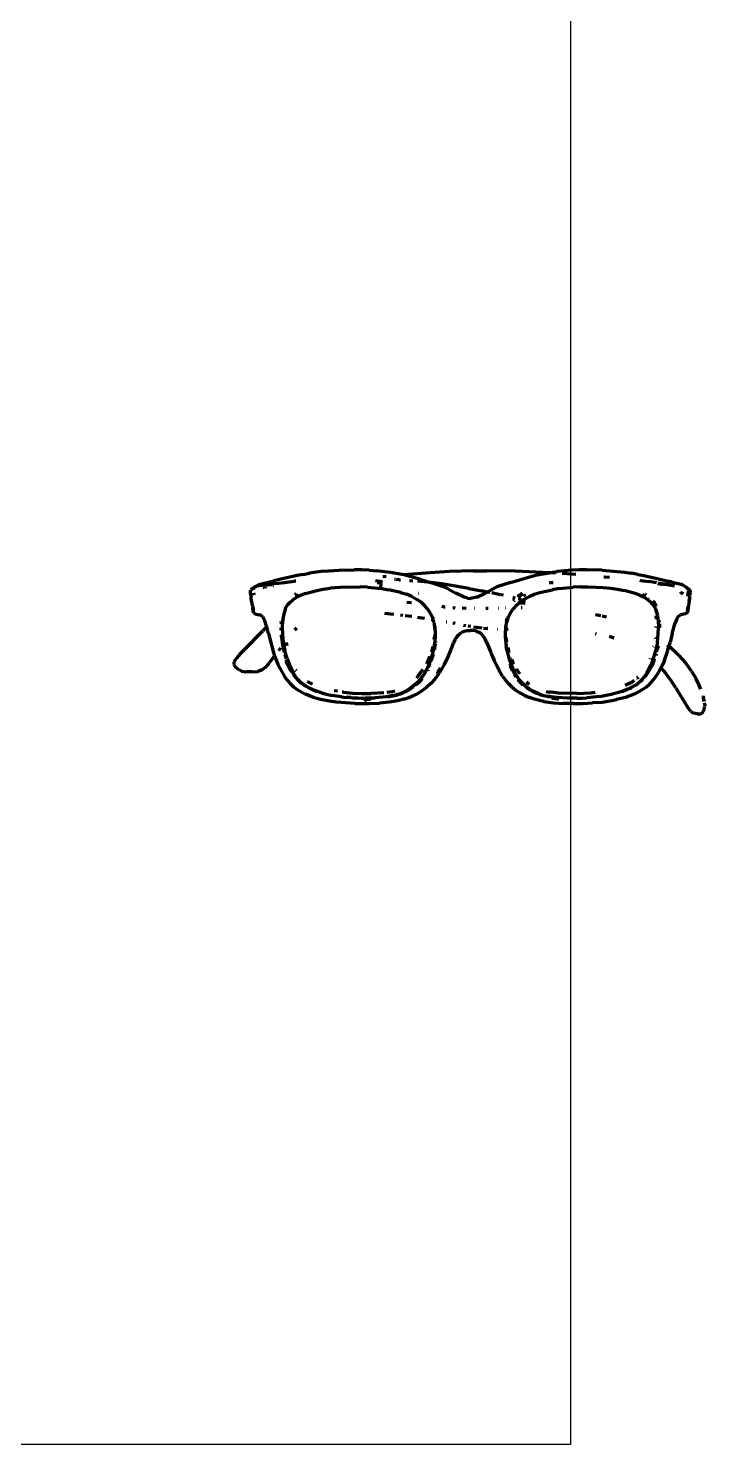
# Model space of a CAD drawing. Header units: millimetres. Extents: x 4307 to 31003, y 2809 to 20009.
# Drawn here: x 15757.9 to 15958.2, y 8520 to 8939.7 of the extents above; entities that cross this region are included whole.
import ezdxf

# ---------------------------------------------------------------- set-up
doc = ezdxf.new("R2010")
doc.units = ezdxf.units.MM
doc.layers.add('ProfileEdges', color=7, linetype='Continuous')

msp = doc.modelspace()

# ---------------------------------------------------------------- linework, layer by layer
msp.add_line((15853.59, 8741.74), (15854.75, 8741.62))
msp.add_lwpolyline([(13395.19, 9764.66), (15918.46, 9764.66), (15918.46, 8520), (13395.19, 8520)], close=True)
at = {"layer": 'ProfileEdges', "lineweight": 211}
for p, q in [((15833.56, 8776.69), (15830.64, 8776.01)), ((15837.52, 8777.56), (15833.56, 8776.69)), ((15839.31, 8777.88), (15837.52, 8777.56)), ((15839.31, 8777.88), (15841.16, 8778.23)), ((15845.34, 8778.8), (15841.16, 8778.23)), ((15845.34, 8778.8), (15849.86, 8779.16)), ((15849.86, 8779.16), (15854.42, 8779.28)), ((15856.66, 8779.25), (15854.42, 8779.28)), ((15858.85, 8779.15), (15856.66, 8779.25)), ((15858.85, 8779.15), (15861.02, 8778.95)), ((15865.21, 8778.43), (15861.02, 8778.95)), ((15863.87, 8777.23), (15862.89, 8777.14)), ((15869.12, 8777.72), (15865.21, 8778.43)), ((15866.66, 8776.34), (15866.37, 8776.35)), ((15867.73, 8776.3), (15866.99, 8776.33)), ((15867.73, 8776.3), (15868.15, 8776.27)), ((15876.97, 8778.38), (15869.12, 8777.72)), ((15870.93, 8777.28), (15869.12, 8777.72)), ((15874.21, 8776.34), (15870.93, 8777.28)), ((15874.21, 8776.34), (15877.01, 8775.53)), ((15882.64, 8778.75), (15876.97, 8778.38)), ((15889.79, 8778.91), (15882.64, 8778.75)), ((15889.79, 8778.91), (15893.76, 8778.93)), ((15902.08, 8778.83), (15893.76, 8778.93)), ((15900.72, 8775.53), (15906.8, 8777.25)), ((15906.26, 8778.68), (15902.08, 8778.83)), ((15912.18, 8778.37), (15906.26, 8778.68)), ((15906.8, 8777.25), (15908.6, 8777.72)), ((15908.6, 8777.72), (15912.18, 8778.37)), ((15912.18, 8778.37), (15912.52, 8778.43)), ((15914.03, 8778.27), (15912.18, 8778.37)), ((15912.52, 8778.43), (15914.59, 8778.76)), ((15916.72, 8778.96), (15914.59, 8778.76)), ((15920.12, 8777.83), (15916.02, 8778.13)), ((15918.87, 8779.15), (15916.72, 8778.96)), ((15921.07, 8779.25), (15918.87, 8779.15)), ((15923.31, 8779.28), (15921.07, 8779.25)), ((15927.86, 8779.16), (15923.31, 8779.28)), ((15927.86, 8779.16), (15930.13, 8778.98)), ((15928.34, 8777.19), (15928.57, 8777.17)), ((15928.57, 8777.17), (15930.07, 8777.02)), ((15930.13, 8778.98), (15934.51, 8778.51)), ((15934.51, 8778.51), (15936.57, 8778.23)), ((15938.42, 8777.88), (15936.57, 8778.23)), ((15938.42, 8777.88), (15940.21, 8777.56)), ((15940.21, 8777.56), (15944.17, 8776.69)), ((15944.17, 8776.69), (15947.09, 8776.01)), ((15823.68, 8772.77), (15823.77, 8773.19)), ((15823.76, 8771.99), (15823.68, 8772.77)), ((15823.76, 8771.99), (15823.83, 8771.58)), ((15824.32, 8773.71), (15823.77, 8773.19)), ((15824.79, 8773.99), (15824.32, 8773.71)), ((15824.62, 8773.41), (15824.63, 8773.27)), ((15824.83, 8771.69), (15824.7, 8772.42)), ((15824.79, 8773.99), (15824.72, 8773.82)), ((15825.36, 8774.34), (15824.79, 8773.99)), ((15824.84, 8774.11), (15824.79, 8773.99)), ((15825.36, 8774.34), (15824.84, 8774.11)), ((15825.45, 8774.38), (15825.36, 8774.34)), ((15826.28, 8774.9), (15825.45, 8774.38)), ((15826.97, 8774.61), (15825.45, 8774.38)), ((15826.28, 8774.9), (15826.56, 8775.02)), ((15826.56, 8775.02), (15830.64, 8776.01)), ((15828.48, 8774.82), (15826.97, 8774.61)), ((15827.2, 8774.43), (15826.97, 8774.61)), ((15827.47, 8774.22), (15827.9, 8773.89)), ((15828.26, 8774.13), (15828.11, 8773.93)), ((15828.57, 8774.02), (15828.43, 8774.13)), ((15828.48, 8774.82), (15828.85, 8774.87)), ((15828.85, 8774.87), (15828.9, 8774.88)), ((15829.25, 8775.56), (15828.87, 8775.32)), ((15828.87, 8775.32), (15829.45, 8775.45)), ((15828.9, 8774.88), (15829.21, 8775.11)), ((15828.9, 8774.88), (15829.24, 8774.93)), ((15829.21, 8775.11), (15829.57, 8775.35)), ((15831.25, 8775.2), (15829.24, 8774.93)), ((15830.13, 8775.17), (15829.24, 8774.93)), ((15829.24, 8774.93), (15830.17, 8774.84)), ((15829.5, 8775.68), (15829.41, 8775.66)), ((15829.45, 8775.45), (15830.05, 8775.58)), ((15829.57, 8775.35), (15830.77, 8775.64)), ((15830.05, 8775.58), (15830.56, 8775.69)), ((15830.45, 8775.41), (15830.13, 8775.17)), ((15830.17, 8774.84), (15830.35, 8774.68)), ((15830.77, 8775.64), (15830.45, 8775.41)), ((15830.54, 8774.52), (15830.61, 8774.46)), ((15831.25, 8775.2), (15833.75, 8775.52)), ((15833.75, 8775.52), (15834.4, 8775.6)), ((15834.45, 8775.6), (15836.66, 8775.86)), ((15837.13, 8775.91), (15836.66, 8775.86)), ((15837.21, 8772.15), (15836.78, 8771.84)), ((15840.05, 8772.23), (15838.7, 8771.73)), ((15840.05, 8772.23), (15843.35, 8773.12)), ((15843.35, 8773.12), (15845.28, 8773.48)), ((15845.28, 8773.48), (15847.34, 8773.77)), ((15851.73, 8774.12), (15847.34, 8773.77)), ((15851.73, 8774.12), (15856.2, 8774.16)), ((15858.4, 8774.07), (15856.2, 8774.16)), ((15858.4, 8774.07), (15862.62, 8773.67)), ((15862.64, 8775.73), (15860.72, 8775.98)), ((15862.74, 8775.28), (15861.19, 8775.42)), ((15861.87, 8774.62), (15862.68, 8774.51)), ((15862.62, 8773.67), (15864.6, 8773.36)), ((15862.78, 8775.71), (15862.64, 8775.73)), ((15868.27, 8772.52), (15864.6, 8773.36)), ((15868.27, 8772.52), (15869.97, 8772.03)), ((15871.47, 8771.34), (15869.97, 8772.03)), ((15870.8, 8776.09), (15871.76, 8776.02)), ((15876.13, 8775.6), (15873.19, 8775.89)), ((15873.46, 8772.34), (15873.53, 8772.29)), ((15877.01, 8775.53), (15876.13, 8775.6)), ((15877.01, 8775.53), (15877.21, 8775.46)), ((15880.32, 8775.06), (15877.21, 8775.46)), ((15877.21, 8775.46), (15881.05, 8774.18)), ((15884.44, 8774.42), (15880.32, 8775.06)), ((15881.05, 8774.18), (15882.06, 8773.71)), ((15882.06, 8773.71), (15884.53, 8772.3)), ((15888.4, 8773.72), (15884.44, 8774.42)), ((15886.97, 8771.14), (15884.53, 8772.3)), ((15888.4, 8773.72), (15892.13, 8773.01)), ((15890.76, 8771.14), (15893.19, 8772.3)), ((15893.84, 8772.66), (15892.13, 8773.01)), ((15893.84, 8772.66), (15893.19, 8772.3)), ((15893.91, 8772.65), (15893.84, 8772.66)), ((15895.61, 8773.66), (15893.91, 8772.65)), ((15894.68, 8772.49), (15893.91, 8772.65)), ((15897.69, 8771.88), (15895.21, 8772.38)), ((15896.68, 8774.18), (15895.61, 8773.66)), ((15900.72, 8775.53), (15896.68, 8774.18)), ((15903.25, 8771.67), (15904.25, 8772.41)), ((15904.34, 8772.09), (15904.48, 8772.2)), ((15906.25, 8771.34), (15907.76, 8772.03)), ((15907.76, 8772.03), (15909.46, 8772.52)), ((15909.46, 8772.52), (15913.13, 8773.36)), ((15912.96, 8775.46), (15912.17, 8775.31)), ((15912.96, 8775.46), (15913.35, 8775.52)), ((15915.11, 8773.67), (15913.13, 8773.36)), ((15915.11, 8773.67), (15919.33, 8774.07)), ((15921.53, 8774.16), (15919.33, 8774.07)), ((15921.53, 8774.16), (15923.76, 8774.18)), ((15923.76, 8774.18), (15928.22, 8773.98)), ((15928.22, 8773.98), (15930.42, 8773.84)), ((15930.42, 8773.84), (15932.45, 8773.48)), ((15932.45, 8773.48), (15934.38, 8773.12)), ((15937.68, 8772.23), (15934.38, 8773.12)), ((15939.03, 8771.73), (15937.68, 8772.23)), ((15939.08, 8776.13), (15939.21, 8776.12)), ((15939.21, 8776.12), (15941.7, 8775.78)), ((15940.52, 8772.15), (15940.95, 8771.84)), ((15943.95, 8775.42), (15941.7, 8775.78)), ((15945.66, 8774.79), (15944.38, 8775.18)), ((15944.38, 8775.18), (15945.03, 8775.12)), ((15947.04, 8774.92), (15944.57, 8775.32)), ((15945.78, 8775.04), (15947.04, 8774.92)), ((15947.04, 8774.92), (15948.31, 8774.71)), ((15947.09, 8776.01), (15951.17, 8775.02)), ((15947.19, 8775.69), (15947.68, 8775.58)), ((15947.72, 8775.79), (15947.54, 8775.78)), ((15947.68, 8775.58), (15947.87, 8775.54)), ((15948.32, 8775.66), (15947.72, 8775.79)), ((15948.31, 8774.71), (15949.29, 8774.54)), ((15948.48, 8775.56), (15948.32, 8775.66)), ((15951.09, 8772.48), (15951.31, 8772.43)), ((15951.17, 8775.02), (15951.45, 8774.9)), ((15951.22, 8772.54), (15951.31, 8772.5)), ((15951.3, 8772.36), (15951.31, 8772.43)), ((15951.31, 8772.5), (15951.32, 8772.59)), ((15951.31, 8772.5), (15951.53, 8772.43)), ((15951.31, 8772.43), (15951.31, 8772.5)), ((15951.31, 8772.43), (15951.53, 8772.43)), ((15953.41, 8773.71), (15951.45, 8774.9)), ((15951.53, 8772.43), (15951.57, 8772.37)), ((15951.57, 8772.37), (15951.73, 8772.34)), ((15951.57, 8772.37), (15951.74, 8772.15)), ((15952.7, 8773.96), (15952.67, 8773.96)), ((15953.29, 8773.67), (15952.7, 8773.96)), ((15953.25, 8771.47), (15953.46, 8773.06)), ((15953.35, 8773.48), (15953.29, 8773.67)), ((15953.42, 8773.25), (15953.36, 8773.45)), ((15953.41, 8773.71), (15953.96, 8773.19)), ((15953.9, 8771.6), (15954.03, 8772.5)), ((15954, 8772.93), (15953.96, 8773.19)), ((15954, 8772.93), (15954.03, 8772.5)), ((15823.83, 8771.58), (15823.82, 8771.55)), ((15823.82, 8771.55), (15823.82, 8771.5)), ((15823.82, 8771.5), (15823.89, 8771.18)), ((15823.93, 8770.94), (15823.89, 8771.18)), ((15823.91, 8770.89), (15823.93, 8770.94)), ((15824.04, 8770.15), (15823.91, 8770.89)), ((15824.03, 8770.1), (15824.04, 8770.15)), ((15824.16, 8769.32), (15824.03, 8770.1)), ((15824.27, 8768.51), (15824.16, 8769.32)), ((15824.26, 8768.46), (15824.27, 8768.51)), ((15824.26, 8768.46), (15824.37, 8767.83)), ((15824.36, 8768.28), (15824.46, 8767.59)), ((15824.37, 8767.83), (15824.36, 8768.28)), ((15824.36, 8767.77), (15824.37, 8767.83)), ((15834.03, 8767.65), (15834.7, 8768.84)), ((15834.11, 8767.94), (15834.03, 8767.65)), ((15834.99, 8769.15), (15834.7, 8768.84)), ((15834.76, 8768.74), (15834.73, 8768.66)), ((15834.99, 8769.15), (15834.76, 8768.74)), ((15835.29, 8769.49), (15834.99, 8769.15)), ((15835.09, 8769.33), (15834.99, 8769.15)), ((15835.09, 8769.33), (15835.29, 8769.49)), ((15835.29, 8769.49), (15836.17, 8770.22)), ((15837.44, 8771.1), (15836.17, 8770.22)), ((15837.11, 8771.42), (15837.92, 8771.98)), ((15838.7, 8771.73), (15837.44, 8771.1)), ((15871.44, 8769.45), (15870.07, 8769.6)), ((15871.47, 8771.34), (15872.88, 8770.59)), ((15872.88, 8770.59), (15874.15, 8769.71)), ((15874.15, 8769.71), (15874.84, 8769.08)), ((15874.84, 8769.08), (15874.62, 8769.11)), ((15874.9, 8769.07), (15874.84, 8769.08)), ((15874.9, 8769.07), (15875.28, 8768.68)), ((15876.25, 8767.54), (15875.28, 8768.68)), ((15880.89, 8768.29), (15880.37, 8768.36)), ((15880.89, 8768.29), (15881.4, 8768.23)), ((15883.61, 8767.97), (15883.76, 8767.95)), ((15884.35, 8767.93), (15883.76, 8767.95)), ((15887.6, 8767.81), (15886.45, 8767.86)), ((15887.98, 8770.85), (15886.97, 8771.14)), ((15887.98, 8770.85), (15888.86, 8770.7)), ((15890.76, 8771.14), (15888.86, 8770.7)), ((15897.23, 8767.83), (15897.14, 8767.83)), ((15898.62, 8771.69), (15897.86, 8771.84)), ((15899.36, 8767.87), (15899.24, 8767.87)), ((15901.43, 8771.11), (15902.16, 8770.97)), ((15902.44, 8768.68), (15901.47, 8767.54)), ((15902.03, 8770.62), (15901.51, 8770.81)), ((15901.71, 8770), (15901.87, 8770.21)), ((15902.44, 8768.68), (15903.32, 8769.48)), ((15903.25, 8771.67), (15902.93, 8771.35)), ((15903.02, 8771.11), (15903.2, 8771.29)), ((15903.14, 8770.77), (15903.57, 8770.68)), ((15903.2, 8771.29), (15904.18, 8771.98)), ((15903.22, 8769.48), (15903.32, 8769.48)), ((15903.27, 8770.4), (15903.57, 8770.68)), ((15903.32, 8769.48), (15903.57, 8769.71)), ((15903.32, 8769.48), (15905.11, 8769.5)), ((15903.49, 8770.09), (15903.36, 8770.14)), ((15903.57, 8770.68), (15903.66, 8770.76)), ((15903.57, 8770.68), (15903.77, 8770.64)), ((15904.65, 8770.46), (15903.57, 8769.71)), ((15903.84, 8770.88), (15903.66, 8770.76)), ((15904.14, 8767.96), (15903.86, 8767.95)), ((15904.9, 8771.61), (15904.56, 8771.37)), ((15904.56, 8770.48), (15904.65, 8770.46)), ((15904.84, 8770.59), (15904.65, 8770.46)), ((15904.65, 8770.46), (15905.17, 8770.35)), ((15904.84, 8770.59), (15906.25, 8771.34)), ((15905.11, 8769.5), (15904.87, 8769.59)), ((15905.3, 8771.81), (15904.9, 8771.61)), ((15939.03, 8771.73), (15940.28, 8771.1)), ((15940.62, 8771.42), (15939.81, 8771.98)), ((15941.56, 8770.22), (15940.28, 8771.1)), ((15941.75, 8770.51), (15941.54, 8770.69)), ((15942.44, 8769.49), (15941.56, 8770.22)), ((15942.64, 8769.33), (15942.44, 8769.49)), ((15942.44, 8769.49), (15942.74, 8769.15)), ((15942.64, 8769.33), (15942.74, 8769.15)), ((15942.74, 8769.15), (15942.91, 8768.84)), ((15942.74, 8769.15), (15943.03, 8768.84)), ((15942.92, 8770.08), (15943.17, 8769.84)), ((15943.62, 8767.94), (15943.03, 8768.84)), ((15943.17, 8769.84), (15943.61, 8769.12)), ((15943.88, 8768.61), (15943.61, 8769.12)), ((15943.66, 8767.8), (15943.62, 8767.94)), ((15943.66, 8767.8), (15943.7, 8767.65)), ((15943.92, 8768.51), (15943.88, 8768.61)), ((15953.27, 8767.59), (15953.37, 8768.28)), ((15953.36, 8767.83), (15953.47, 8768.41)), ((15953.37, 8768.28), (15953.36, 8767.83)), ((15953.37, 8767.77), (15953.36, 8767.83)), ((15953.57, 8769.32), (15953.46, 8768.51)), ((15953.46, 8768.51), (15953.47, 8768.46)), ((15953.47, 8768.41), (15953.47, 8768.46)), ((15953.7, 8770.05), (15953.57, 8769.32)), ((15953.69, 8770.15), (15953.82, 8770.84)), ((15953.7, 8770.05), (15953.69, 8770.15)), ((15953.81, 8770.89), (15953.7, 8770.1)), ((15953.8, 8770.94), (15953.91, 8771.5)), ((15953.82, 8770.84), (15953.8, 8770.94)), ((15953.91, 8771.55), (15953.9, 8771.6)), ((15953.91, 8771.5), (15953.91, 8771.55)), ((15824.4, 8767.63), (15824.36, 8767.77)), ((15824.42, 8767.45), (15824.4, 8767.63)), ((15824.44, 8767.35), (15824.42, 8767.45)), ((15824.43, 8767.29), (15824.44, 8767.35)), ((15824.43, 8767.29), (15824.47, 8767.14)), ((15824.46, 8767.59), (15824.53, 8767.1)), ((15824.68, 8766.4), (15824.47, 8767.14)), ((15824.53, 8767.1), (15824.47, 8767.14)), ((15825.13, 8766.19), (15824.68, 8766.4)), ((15825.13, 8766.19), (15826.32, 8765.92)), ((15826.86, 8765.71), (15826.32, 8765.92)), ((15827.41, 8765.27), (15826.86, 8765.71)), ((15827.41, 8765.27), (15827.98, 8764.17)), ((15828.49, 8762.55), (15827.98, 8764.17)), ((15832.82, 8763.71), (15832.8, 8763.28)), ((15832.82, 8763.71), (15832.84, 8763.96)), ((15833.22, 8764.04), (15833.13, 8762.23)), ((15833.45, 8765.74), (15833.22, 8764.04)), ((15833.98, 8767.5), (15833.45, 8765.74)), ((15833.98, 8767.5), (15833.55, 8766.25)), ((15833.99, 8767.57), (15833.98, 8767.5)), ((15834.03, 8767.65), (15833.99, 8767.57)), ((15866.16, 8766), (15863.5, 8766.28)), ((15868.86, 8765.72), (15868.13, 8765.8)), ((15871.46, 8765.38), (15869.5, 8765.64)), ((15875.28, 8764.84), (15873.18, 8765.15)), ((15877.06, 8766.28), (15876.25, 8767.54)), ((15877.06, 8766.28), (15877.62, 8765.13)), ((15877.86, 8764.43), (15877.37, 8764.51)), ((15877.63, 8765.1), (15877.62, 8765.13)), ((15877.7, 8764.95), (15877.63, 8765.1)), ((15877.86, 8764.43), (15877.7, 8764.95)), ((15877.85, 8765.07), (15877.86, 8765.03)), ((15878.07, 8763.73), (15877.86, 8764.43)), ((15878.15, 8763.56), (15878.07, 8763.73)), ((15881.88, 8763.73), (15881.65, 8763.77)), ((15890.14, 8767.79), (15890.07, 8767.79)), ((15894.14, 8767.79), (15893.47, 8767.78)), ((15899.45, 8762.91), (15899.63, 8763.73)), ((15899.57, 8763.79), (15899.79, 8764.88)), ((15899.63, 8763.73), (15900.01, 8764.95)), ((15899.85, 8765.05), (15899.79, 8764.88)), ((15900.06, 8765.06), (15900.01, 8764.95)), ((15900.09, 8765.13), (15900.06, 8765.06)), ((15900.09, 8765.13), (15900.65, 8766.28)), ((15900.65, 8766.28), (15901.47, 8767.54)), ((15925.92, 8766.02), (15927.51, 8765.66)), ((15927.87, 8765.58), (15929.14, 8765.29)), ((15943.74, 8767.57), (15943.7, 8767.65)), ((15943.75, 8767.51), (15943.74, 8767.57)), ((15944.17, 8766.25), (15943.75, 8767.51)), ((15943.75, 8767.51), (15944.27, 8765.74)), ((15943.76, 8765.61), (15943.85, 8764.58)), ((15944.27, 8765.74), (15944.5, 8764.04)), ((15944.5, 8764.04), (15944.59, 8762.23)), ((15944.89, 8763.83), (15944.87, 8764.18)), ((15949.99, 8764.71), (15949.55, 8763.5)), ((15950.32, 8765.27), (15949.99, 8764.71)), ((15950.32, 8765.27), (15951.11, 8765.87)), ((15952.6, 8766.19), (15951.11, 8765.87)), ((15952.9, 8766.39), (15952.6, 8766.19)), ((15953.21, 8766.72), (15952.9, 8766.39)), ((15953.2, 8767.1), (15953.27, 8767.59)), ((15953.26, 8767.14), (15953.2, 8767.1)), ((15953.26, 8767.14), (15953.21, 8766.72)), ((15953.3, 8767.29), (15953.26, 8767.14)), ((15953.3, 8767.43), (15953.29, 8767.35)), ((15953.29, 8767.35), (15953.3, 8767.29)), ((15953.33, 8767.63), (15953.3, 8767.43)), ((15953.37, 8767.72), (15953.33, 8767.63)), ((15953.37, 8767.72), (15953.37, 8767.77)), ((15821.8, 8755.57), (15827.34, 8761.15)), ((15828.55, 8762.32), (15827.34, 8761.15)), ((15828.55, 8762.32), (15828.49, 8762.55)), ((15829.04, 8760.4), (15828.55, 8762.32)), ((15828.68, 8762.44), (15828.59, 8762.36)), ((15829.04, 8760.4), (15829.7, 8757.75)), ((15832.79, 8761.77), (15832.78, 8762.02)), ((15832.8, 8761.36), (15832.79, 8761.77)), ((15832.87, 8759.4), (15832.85, 8760)), ((15832.87, 8759.4), (15833.21, 8756.94)), ((15833.13, 8762.23), (15833.19, 8760.19)), ((15833.19, 8760.19), (15833.44, 8757.83)), ((15836.87, 8761.42), (15837.44, 8762.07)), ((15878.18, 8763.48), (15878.15, 8763.56)), ((15878.24, 8762.84), (15878.18, 8763.48)), ((15878.27, 8760.03), (15878.21, 8759.28)), ((15878.24, 8762.84), (15878.32, 8762.06)), ((15878.35, 8762.3), (15878.24, 8762.84)), ((15878.32, 8762.06), (15878.32, 8761.92)), ((15878.48, 8760.85), (15878.35, 8762.3)), ((15878.38, 8757.99), (15878.49, 8759.41)), ((15878.49, 8759.41), (15878.48, 8760.85)), ((15884.37, 8763.29), (15883.61, 8763.42)), ((15885.47, 8760.12), (15884.58, 8759.03)), ((15885.05, 8759.76), (15884.58, 8759.03)), ((15885.47, 8760.12), (15886.19, 8760.67)), ((15886.19, 8760.67), (15887.02, 8761.07)), ((15886.82, 8762.88), (15887.52, 8762.76)), ((15887.02, 8761.07), (15887.91, 8761.25)), ((15887.91, 8761.25), (15888.84, 8761.3)), ((15888.06, 8762.67), (15888.85, 8762.54)), ((15889.77, 8761.25), (15888.84, 8761.3)), ((15890.7, 8761.07), (15889.77, 8761.25)), ((15889.8, 8762.39), (15892.27, 8762.05)), ((15890.7, 8761.07), (15891.54, 8760.68)), ((15892.21, 8760.12), (15891.54, 8760.68)), ((15893.24, 8758.84), (15892.21, 8760.12)), ((15892.71, 8761.99), (15893.86, 8761.83)), ((15894.05, 8761.82), (15893.86, 8761.83)), ((15896.86, 8761.65), (15896.98, 8761.65)), ((15899.19, 8760.85), (15899.17, 8759.41)), ((15899.17, 8759.41), (15899.46, 8756.6)), ((15899.27, 8761.63), (15899.19, 8760.85)), ((15899.21, 8761.63), (15899.27, 8761.63)), ((15899.34, 8762.3), (15899.27, 8761.63)), ((15899.27, 8761.63), (15899.36, 8761.63)), ((15899.34, 8762.3), (15899.44, 8762.77)), ((15899.36, 8762.06), (15899.44, 8762.77)), ((15899.36, 8761.63), (15899.36, 8762.06)), ((15899.36, 8761.45), (15899.36, 8761.63)), ((15899.36, 8761.63), (15900.06, 8761.62)), ((15899.44, 8762.77), (15899.45, 8762.91)), ((15925.81, 8760.36), (15926.07, 8760.32)), ((15931.45, 8759.04), (15930.01, 8759.48)), ((15943.88, 8762.17), (15943.88, 8762.47)), ((15944.25, 8757.83), (15944.51, 8760.19)), ((15944.51, 8760.19), (15944.59, 8762.23)), ((15944.95, 8762.54), (15944.92, 8763.27)), ((15944.93, 8762.03), (15944.95, 8762.54)), ((15948.63, 8760.33), (15948, 8757.75)), ((15948.63, 8760.33), (15949.55, 8763.5)), ((15820.55, 8754.22), (15821.8, 8755.57)), ((15829.7, 8757.75), (15830.42, 8755.07)), ((15832.62, 8756.07), (15832.02, 8755.26)), ((15833.13, 8755.92), (15833.11, 8756.02)), ((15833.22, 8756.88), (15833.18, 8756.82)), ((15833.28, 8756.96), (15833.21, 8756.94)), ((15833.21, 8756.94), (15833.22, 8756.88)), ((15833.22, 8756.88), (15833.69, 8754.81)), ((15833.44, 8757.83), (15833.88, 8755.36)), ((15833.88, 8757.76), (15833.64, 8757.44)), ((15834.53, 8752.98), (15833.88, 8755.36)), ((15834.28, 8757.6), (15834.26, 8757.7)), ((15834.28, 8757.6), (15834.47, 8756.76)), ((15877.28, 8754.92), (15877.41, 8755.3)), ((15877.73, 8756.55), (15877.41, 8755.3)), ((15877.59, 8754.15), (15877.88, 8755.22)), ((15877.88, 8755.22), (15878.38, 8757.99)), ((15878.09, 8758.58), (15878.21, 8759.28)), ((15878.31, 8756.2), (15878.15, 8755.54)), ((15878.31, 8756.2), (15878.54, 8757.23)), ((15878.58, 8757.46), (15878.54, 8757.23)), ((15878.65, 8757.94), (15878.63, 8757.8)), ((15883.07, 8755.59), (15882.14, 8753.48)), ((15883.54, 8756.87), (15883.07, 8755.59)), ((15883.54, 8756.87), (15883.61, 8757.03)), ((15883.61, 8757.03), (15883.83, 8757.63)), ((15884.26, 8758.52), (15883.83, 8757.63)), ((15884.26, 8758.52), (15884.42, 8758.84)), ((15884.58, 8759.03), (15884.42, 8758.84)), ((15893.77, 8757.6), (15893.24, 8758.84)), ((15893.77, 8757.6), (15894.91, 8754.78)), ((15899.65, 8757.95), (15899.45, 8759.21)), ((15899.66, 8755.51), (15899.46, 8756.6)), ((15899.66, 8755.51), (15899.89, 8754.63)), ((15899.96, 8756.18), (15900.17, 8755.3)), ((15900.37, 8754.68), (15900.17, 8755.3)), ((15943.12, 8752.98), (15943.79, 8755.36)), ((15943.13, 8756.44), (15943.15, 8756.5)), ((15943.57, 8758.85), (15943.59, 8759.01)), ((15944.32, 8758.99), (15943.79, 8759.31)), ((15944.25, 8757.83), (15943.79, 8755.36)), ((15944, 8755.02), (15944.16, 8755.61)), ((15944.43, 8756.75), (15944.16, 8755.61)), ((15947.68, 8756.57), (15947.27, 8756.89)), ((15947.27, 8755.07), (15947.68, 8756.57)), ((15947.68, 8756.57), (15948, 8757.75)), ((15947.99, 8756.35), (15947.68, 8756.57)), ((15950.53, 8753.97), (15947.99, 8756.35)), ((15818.82, 8751.86), (15818.76, 8751.16)), ((15818.76, 8751.16), (15819.3, 8750.38)), ((15819.09, 8752.33), (15818.82, 8751.86)), ((15819.63, 8753.14), (15819.09, 8752.33)), ((15820.55, 8754.22), (15819.63, 8753.14)), ((15829.09, 8751.43), (15828.11, 8750.36)), ((15829.09, 8751.43), (15830.16, 8752.78)), ((15830.16, 8752.78), (15830.87, 8753.73)), ((15830.42, 8755.07), (15830.84, 8753.78)), ((15830.84, 8753.78), (15830.87, 8753.73)), ((15830.87, 8753.73), (15831.83, 8751.28)), ((15831.83, 8751.28), (15832.41, 8750.06)), ((15833.88, 8754.11), (15834.27, 8752.93)), ((15834.13, 8752.61), (15834.33, 8752.05)), ((15835.62, 8749.44), (15834.33, 8752.05)), ((15834.53, 8752.98), (15835.36, 8750.75)), ((15834.53, 8752.13), (15835.47, 8749.96)), ((15875.86, 8751.42), (15876.22, 8752.08)), ((15876.7, 8751.47), (15876.14, 8750.17)), ((15876.22, 8752.08), (15876.62, 8753.02)), ((15876.58, 8752.55), (15876.22, 8752.08)), ((15876.54, 8752.72), (15876.62, 8753.02)), ((15876.62, 8753.02), (15876.85, 8753.58)), ((15876.83, 8753.56), (15876.62, 8753.02)), ((15876.7, 8751.47), (15877.59, 8754.15)), ((15877.44, 8752.97), (15877.14, 8752.17)), ((15877.8, 8754.16), (15877.44, 8752.97)), ((15881.06, 8751.18), (15879.78, 8748.9)), ((15882.14, 8753.48), (15881.06, 8751.18)), ((15894.91, 8754.78), (15895, 8754.54)), ((15895, 8754.54), (15895.43, 8753.48)), ((15895.43, 8753.48), (15895.86, 8752.38)), ((15896.46, 8751.18), (15895.86, 8752.38)), ((15897.66, 8748.9), (15896.46, 8751.18)), ((15899.89, 8754.63), (15900.06, 8753.85)), ((15900.06, 8753.85), (15900.37, 8752.8)), ((15900.37, 8752.8), (15900.81, 8751.47)), ((15900.51, 8751.41), (15900.95, 8750.4)), ((15900.81, 8751.47), (15901.33, 8750.17)), ((15900.89, 8752.55), (15901.62, 8751.33)), ((15900.89, 8752.55), (15901.59, 8751.34)), ((15900.99, 8752.72), (15900.97, 8752.78)), ((15901.04, 8752.76), (15901.42, 8751.81)), ((15901.66, 8751.33), (15901.42, 8751.81)), ((15942.06, 8752.97), (15941.99, 8752.8)), ((15942.96, 8752.58), (15942.24, 8750.75)), ((15942.4, 8753.08), (15942.67, 8752.86)), ((15942.54, 8750.85), (15942.63, 8751.03)), ((15943.24, 8752.3), (15942.55, 8750.73)), ((15942.63, 8751.03), (15943.17, 8752.38)), ((15942.67, 8752.86), (15942.96, 8752.58)), ((15943.12, 8752.98), (15942.96, 8752.58)), ((15942.96, 8752.58), (15943.17, 8752.38)), ((15943.17, 8752.38), (15943.38, 8752.92)), ((15943.17, 8752.38), (15943.24, 8752.3)), ((15943.31, 8752.47), (15943.24, 8752.3)), ((15943.24, 8752.3), (15943.37, 8752.18)), ((15943.87, 8753.9), (15944.01, 8754.32)), ((15945.81, 8751.28), (15945.27, 8750.22)), ((15946.35, 8752.52), (15945.81, 8751.28)), ((15946.35, 8752.52), (15947.27, 8755.07)), ((15950.53, 8753.97), (15952.66, 8751.55)), ((15954.37, 8749.19), (15952.66, 8751.55)), ((15820.17, 8749.69), (15819.3, 8750.38)), ((15821.09, 8749.23), (15820.17, 8749.69)), ((15821.09, 8749.23), (15822.39, 8749.06)), ((15824.08, 8749), (15822.39, 8749.06)), ((15824.08, 8749), (15826.03, 8749.16)), ((15827.21, 8749.62), (15826.03, 8749.16)), ((15828.11, 8750.36), (15827.21, 8749.62)), ((15832.41, 8750.06), (15833.74, 8747.67)), ((15833.74, 8747.67), (15834.54, 8746.55)), ((15835.36, 8750.75), (15836.37, 8748.7)), ((15835.47, 8749.96), (15836.02, 8748.93)), ((15836.02, 8748.93), (15835.62, 8749.44)), ((15836.02, 8748.93), (15836.46, 8748.21)), ((15836.37, 8748.7), (15836.96, 8747.76)), ((15836.46, 8748.21), (15836.49, 8748.19)), ((15837.38, 8746.98), (15836.59, 8748.03)), ((15837.65, 8746.88), (15836.96, 8747.76)), ((15837.31, 8749.33), (15837.19, 8749.53)), ((15838.43, 8746.08), (15837.65, 8746.88)), ((15874.17, 8747.03), (15872.74, 8745.54)), ((15873.31, 8747.79), (15872.84, 8747.18)), ((15873.83, 8748.51), (15873.31, 8747.79)), ((15873.89, 8748.59), (15873.86, 8748.56)), ((15874.73, 8749.74), (15873.89, 8748.59)), ((15873.89, 8746.59), (15874.17, 8747.03)), ((15875.11, 8748.31), (15874.17, 8747.03)), ((15874.17, 8747.03), (15874.74, 8747.72)), ((15874.39, 8746.73), (15874.71, 8747.15)), ((15874.74, 8747.72), (15875.11, 8748.31)), ((15875.31, 8748.58), (15875.11, 8748.31)), ((15875.31, 8748.58), (15875.49, 8748.92)), ((15875.49, 8748.92), (15876.14, 8750.17)), ((15875.49, 8748.92), (15876.07, 8749.85)), ((15876.19, 8749.39), (15876.16, 8749.35)), ((15876.27, 8749.55), (15876.21, 8749.45)), ((15876.8, 8750.64), (15876.83, 8750.69)), ((15879.01, 8747.77), (15878.19, 8746.7)), ((15879.01, 8747.77), (15879.78, 8748.9)), ((15879.88, 8750.14), (15879.12, 8748.77)), ((15879.12, 8748.52), (15879.84, 8749.58)), ((15879.12, 8748.77), (15879.12, 8748.52)), ((15879.88, 8750.03), (15879.88, 8750.14)), ((15898.38, 8747.77), (15897.66, 8748.9)), ((15898.38, 8747.77), (15899.15, 8746.7)), ((15900.79, 8750.35), (15900.68, 8750.63)), ((15900.79, 8750.35), (15901.26, 8749.38)), ((15901.93, 8748.92), (15901.33, 8750.17)), ((15901.95, 8748.52), (15901.34, 8749.62)), ((15901.85, 8748.31), (15902.11, 8747.87)), ((15901.93, 8748.92), (15902.63, 8747.72)), ((15902.14, 8748.24), (15901.95, 8748.52)), ((15902.43, 8747.42), (15902.11, 8747.87)), ((15902.48, 8749.9), (15902.52, 8749.9)), ((15902.52, 8749.9), (15902.53, 8749.81)), ((15903.43, 8748.59), (15902.53, 8749.81)), ((15902.63, 8747.72), (15903.43, 8746.59)), ((15904.3, 8745.47), (15903.13, 8746.84)), ((15903.43, 8748.59), (15903.52, 8748.47)), ((15938.54, 8747.46), (15938.18, 8747.13)), ((15938.18, 8747.13), (15938.22, 8747.12)), ((15938.58, 8747.42), (15938.22, 8747.12)), ((15939.02, 8746.08), (15939.84, 8746.88)), ((15939.84, 8746.88), (15941.19, 8748.7)), ((15940.1, 8747.08), (15940.26, 8747.2)), ((15940.26, 8747.2), (15940.66, 8747.74)), ((15940.66, 8747.74), (15940.92, 8748.05)), ((15940.89, 8748.05), (15941.2, 8748.47)), ((15941.2, 8748.47), (15940.92, 8748.05)), ((15941.19, 8748.7), (15942.24, 8750.75)), ((15941.2, 8748.47), (15941.54, 8748.93)), ((15941.54, 8748.93), (15941.76, 8749.35)), ((15941.81, 8749.39), (15941.76, 8749.35)), ((15941.81, 8749.39), (15942.55, 8750.73)), ((15942.99, 8746.55), (15943.82, 8747.67)), ((15943.82, 8747.67), (15944.56, 8748.84)), ((15945.27, 8750.22), (15944.56, 8748.84)), ((15945.27, 8750.22), (15946.67, 8748.59)), ((15946.67, 8748.59), (15948.33, 8746.37)), ((15954.37, 8749.19), (15955.69, 8746.99)), ((15956.66, 8745.06), (15955.69, 8746.99)), ((15834.54, 8746.55), (15835.43, 8745.52)), ((15835.43, 8745.52), (15836.45, 8744.58)), ((15836.45, 8744.58), (15837.57, 8743.76)), ((15837.57, 8743.76), (15839.96, 8742.4)), ((15837.62, 8746.76), (15838.2, 8746.18)), ((15838.2, 8746.18), (15837.62, 8746.72)), ((15838.2, 8746.18), (15839.09, 8745.43)), ((15838.72, 8745.68), (15838.2, 8746.18)), ((15840.18, 8744.74), (15838.43, 8746.08)), ((15838.72, 8745.68), (15839.09, 8745.43)), ((15839.09, 8745.43), (15840.18, 8744.74)), ((15839.09, 8745.43), (15840.14, 8744.71)), ((15840.18, 8744.74), (15840.14, 8744.71)), ((15840.18, 8744.74), (15840.51, 8744.53)), ((15840.51, 8744.53), (15841.09, 8744.17)), ((15841.73, 8743.92), (15840.51, 8744.53)), ((15840.53, 8746.19), (15840.65, 8746.1)), ((15842.13, 8745.32), (15840.65, 8746.1)), ((15842.15, 8743.65), (15841.09, 8744.17)), ((15843.35, 8743.25), (15841.73, 8743.92)), ((15842.15, 8743.65), (15841.73, 8743.92)), ((15842.28, 8743.62), (15842.15, 8743.65)), ((15842.28, 8743.62), (15843.36, 8743.18)), ((15844.41, 8742.87), (15843.35, 8743.25)), ((15844.96, 8742.73), (15844.41, 8742.87)), ((15844.96, 8742.73), (15847.94, 8742)), ((15845.63, 8742.49), (15844.96, 8742.73)), ((15849.51, 8743.24), (15848.47, 8743.41)), ((15851.3, 8742.95), (15850.85, 8743.02)), ((15851.3, 8742.95), (15853.97, 8742.71)), ((15853.97, 8742.71), (15856.67, 8742.61)), ((15856.67, 8742.61), (15859.4, 8742.61)), ((15863.17, 8742.82), (15859.4, 8742.61)), ((15864.19, 8742.97), (15865.82, 8743.22)), ((15865.82, 8743.22), (15866.44, 8743.39)), ((15867.15, 8742.18), (15868.46, 8742.63)), ((15868.17, 8742.59), (15869.45, 8743.16)), ((15869.78, 8743.2), (15868.46, 8742.63)), ((15869.54, 8743.18), (15869.45, 8743.16)), ((15869.82, 8743.36), (15869.54, 8743.18)), ((15869.78, 8743.2), (15871.05, 8743.89)), ((15871.2, 8744.24), (15869.82, 8743.36)), ((15870.69, 8743.84), (15869.82, 8743.36)), ((15870.69, 8743.84), (15871.86, 8744.64)), ((15871.85, 8744.44), (15871.05, 8743.89)), ((15872.74, 8745.54), (15871.2, 8744.24)), ((15872.93, 8745.56), (15871.86, 8744.64)), ((15872.06, 8742.01), (15873.45, 8742.73)), ((15873.41, 8745.69), (15872.72, 8745.11)), ((15873.89, 8746.59), (15872.93, 8745.56)), ((15874.39, 8746.73), (15873.41, 8745.69)), ((15874.78, 8743.58), (15873.45, 8742.73)), ((15875.98, 8744.5), (15874.78, 8743.58)), ((15877.12, 8745.55), (15875.98, 8744.5)), ((15878.19, 8746.7), (15877.12, 8745.55)), ((15900.11, 8745.59), (15899.15, 8746.7)), ((15901.24, 8744.5), (15900.11, 8745.59)), ((15901.24, 8744.5), (15902.42, 8743.53)), ((15902.42, 8743.53), (15903.67, 8742.68)), ((15903.85, 8745.69), (15902.98, 8746.67)), ((15903.43, 8746.59), (15904.34, 8745.56)), ((15905, 8741.97), (15903.67, 8742.68)), ((15903.85, 8745.69), (15904.41, 8745.19)), ((15905.77, 8744.17), (15904.3, 8745.47)), ((15905.35, 8744.64), (15904.34, 8745.56)), ((15906.46, 8743.84), (15905.35, 8744.64)), ((15905.77, 8744.17), (15905.36, 8744.41)), ((15906.07, 8745.43), (15905.44, 8745.97)), ((15905.44, 8745.97), (15906.22, 8745.38)), ((15906.09, 8743.89), (15905.77, 8744.17)), ((15907.07, 8743.34), (15905.77, 8744.17)), ((15907.07, 8743.34), (15906.09, 8743.89)), ((15906.46, 8743.84), (15907.65, 8743.16)), ((15907.4, 8743.12), (15907.07, 8743.34)), ((15908.36, 8742.72), (15907.4, 8743.12)), ((15907.43, 8743.15), (15908.36, 8742.72)), ((15908.89, 8742.59), (15907.65, 8743.16)), ((15908.36, 8742.72), (15908.57, 8742.63)), ((15909.08, 8742.47), (15908.57, 8742.63)), ((15909.91, 8743.58), (15909.88, 8743.59)), ((15911.27, 8743.21), (15912.42, 8742.99)), ((15912.74, 8742.96), (15912.42, 8742.99)), ((15914.92, 8742.73), (15912.88, 8742.95)), ((15920.35, 8742.61), (15914.92, 8742.73)), ((15920.35, 8742.61), (15924.43, 8742.81)), ((15924.43, 8742.81), (15925.8, 8742.97)), ((15933.77, 8743.22), (15930.53, 8742.3)), ((15935.46, 8743.87), (15933.77, 8743.22)), ((15935.03, 8743.62), (15933.91, 8743.18)), ((15934.69, 8745.06), (15936.75, 8746.1)), ((15935.46, 8743.87), (15935.03, 8743.62)), ((15935.46, 8743.87), (15936.6, 8744.43)), ((15936.1, 8744.12), (15935.46, 8743.87)), ((15936.23, 8744.15), (15936.1, 8744.12)), ((15936.23, 8744.15), (15936.6, 8744.43)), ((15936.6, 8744.43), (15937.94, 8745.17)), ((15936.75, 8746.1), (15937.35, 8746.54)), ((15937.33, 8742.4), (15938.56, 8743.03)), ((15937.94, 8745.17), (15938.12, 8745.35)), ((15939.02, 8746.08), (15938.12, 8745.35)), ((15938.12, 8745.35), (15938.32, 8745.43)), ((15938.48, 8745.57), (15938.32, 8745.43)), ((15938.58, 8745.63), (15938.48, 8745.57)), ((15939.83, 8743.76), (15938.56, 8743.03)), ((15939.02, 8746.08), (15938.58, 8745.63)), ((15939.02, 8746.08), (15939.86, 8746.78)), ((15939.83, 8743.76), (15940.99, 8744.58)), ((15940.99, 8744.58), (15942.06, 8745.52)), ((15942.06, 8745.52), (15942.99, 8746.55)), ((15949.75, 8744.24), (15948.33, 8746.37)), ((15949.75, 8744.24), (15950.94, 8742.31)), ((15957.15, 8743.86), (15956.66, 8745.06)), ((15841.2, 8741.87), (15839.96, 8742.4)), ((15842.41, 8741.43), (15841.2, 8741.87)), ((15843.68, 8741.06), (15842.41, 8741.43)), ((15844.96, 8740.74), (15843.68, 8741.06)), ((15847.67, 8740.25), (15844.96, 8740.74)), ((15845.69, 8742.47), (15845.63, 8742.49)), ((15849.06, 8740.07), (15847.67, 8740.25)), ((15850.72, 8741.58), (15847.94, 8742)), ((15851.86, 8739.8), (15849.06, 8740.07)), ((15850.72, 8741.58), (15852.1, 8741.44)), ((15854.66, 8739.66), (15851.86, 8739.8)), ((15853.48, 8741.36), (15852.1, 8741.44)), ((15853.48, 8741.36), (15857.65, 8741.22)), ((15853.71, 8741.3), (15856.47, 8741.2)), ((15854.66, 8739.66), (15857.54, 8739.59)), ((15856.47, 8741.2), (15857.65, 8741.22)), ((15857.54, 8739.59), (15859.01, 8739.6)), ((15857.65, 8741.22), (15857.79, 8741.18)), ((15857.72, 8740.42), (15857.71, 8740.35)), ((15857.71, 8740.35), (15857.99, 8740.35)), ((15857.81, 8740.86), (15857.73, 8740.47)), ((15859.12, 8741.27), (15857.79, 8741.18)), ((15859.27, 8740.86), (15857.81, 8740.86)), ((15859.01, 8739.6), (15861.93, 8739.7)), ((15859.12, 8741.27), (15860.63, 8741.32)), ((15859.25, 8740.75), (15859.27, 8740.86)), ((15864.03, 8741.65), (15860.63, 8741.32)), ((15864.83, 8739.98), (15861.93, 8739.7)), ((15865.86, 8741.99), (15864.03, 8741.65)), ((15864.4, 8741.59), (15866.88, 8742.15)), ((15866.22, 8740.2), (15864.83, 8739.98)), ((15865.86, 8741.99), (15867.73, 8742.45)), ((15867.7, 8740.5), (15866.22, 8740.2)), ((15866.88, 8742.15), (15867.73, 8742.45)), ((15867.15, 8742.18), (15866.88, 8742.11)), ((15869.1, 8740.89), (15867.7, 8740.5)), ((15867.73, 8742.45), (15868.17, 8742.59)), ((15869.1, 8740.89), (15870.6, 8741.37)), ((15870.6, 8741.37), (15871.97, 8741.97)), ((15872.06, 8742.01), (15871.97, 8741.97)), ((15905, 8741.97), (15906.37, 8741.37)), ((15907.82, 8740.89), (15906.37, 8741.37)), ((15909.28, 8740.53), (15907.82, 8740.89)), ((15908.89, 8742.59), (15909.08, 8742.47)), ((15909.08, 8742.47), (15909.17, 8742.45)), ((15909.15, 8742.4), (15909.17, 8742.45)), ((15909.15, 8742.4), (15910.13, 8742.15)), ((15910.13, 8742.15), (15909.17, 8742.45)), ((15910.62, 8740.2), (15909.28, 8740.53)), ((15910.13, 8742.15), (15911.63, 8741.81)), ((15910.62, 8740.2), (15912, 8739.98)), ((15912.78, 8741.61), (15911.63, 8741.81)), ((15911.63, 8741.81), (15912.57, 8741.59)), ((15912, 8739.98), (15913.44, 8739.81)), ((15914.54, 8741.42), (15912.78, 8741.61)), ((15913.23, 8741.07), (15913.26, 8740.82)), ((15914.66, 8740.96), (15913.23, 8741.07)), ((15913.44, 8739.81), (15916.34, 8739.63)), ((15917.65, 8741.21), (15914.54, 8741.42)), ((15914.7, 8740.64), (15914.66, 8740.96)), ((15919.29, 8739.59), (15916.34, 8739.63)), ((15917.7, 8741.23), (15917.65, 8741.21)), ((15920, 8741.22), (15917.7, 8741.23)), ((15919.29, 8739.59), (15922.2, 8739.65)), ((15920.48, 8741.2), (15920, 8741.22)), ((15920.48, 8741.2), (15920.58, 8741.22)), ((15920.58, 8741.22), (15920.65, 8741.22)), ((15920.65, 8741.22), (15923.39, 8741.33)), ((15920.65, 8741.22), (15921.96, 8741.22)), ((15922.2, 8739.65), (15925.06, 8739.8)), ((15926.18, 8741.58), (15923.39, 8741.33)), ((15926.47, 8739.95), (15925.06, 8739.8)), ((15927.59, 8741.75), (15926.18, 8741.58)), ((15926.47, 8739.95), (15927.92, 8740.07)), ((15930.53, 8742.3), (15927.59, 8741.75)), ((15927.92, 8740.07), (15930.75, 8740.48)), ((15930.75, 8740.48), (15932.11, 8740.78)), ((15934.78, 8741.43), (15932.11, 8740.78)), ((15937.33, 8742.4), (15934.78, 8741.43)), ((15950.94, 8742.31), (15952.8, 8739.19)), ((15953.54, 8738.07), (15952.8, 8739.19)), ((15957.82, 8741.66), (15957.79, 8741.89)), ((15957.82, 8741.66), (15957.9, 8741.41)), ((15957.87, 8741.28), (15957.9, 8741.41)), ((15958.12, 8740.21), (15957.87, 8741.28)), ((15958.05, 8740.75), (15958.12, 8740.21)), ((15958.07, 8737.85), (15958.24, 8738.69)), ((15958.25, 8739.4), (15958.18, 8739.87)), ((15958.25, 8739.4), (15958.24, 8738.69)), ((15954.19, 8737.27), (15953.54, 8738.07)), ((15954.19, 8737.27), (15954.94, 8736.78)), ((15956.07, 8736.57), (15954.94, 8736.78)), ((15956.07, 8736.57), (15956.98, 8736.55)), ((15956.98, 8736.55), (15957.54, 8736.78)), ((15957.54, 8736.78), (15957.85, 8737.23)), ((15957.85, 8737.23), (15958.07, 8737.85))]:
    msp.add_line(p, q, dxfattribs=at)

doc.saveas('drawing.dxf')
